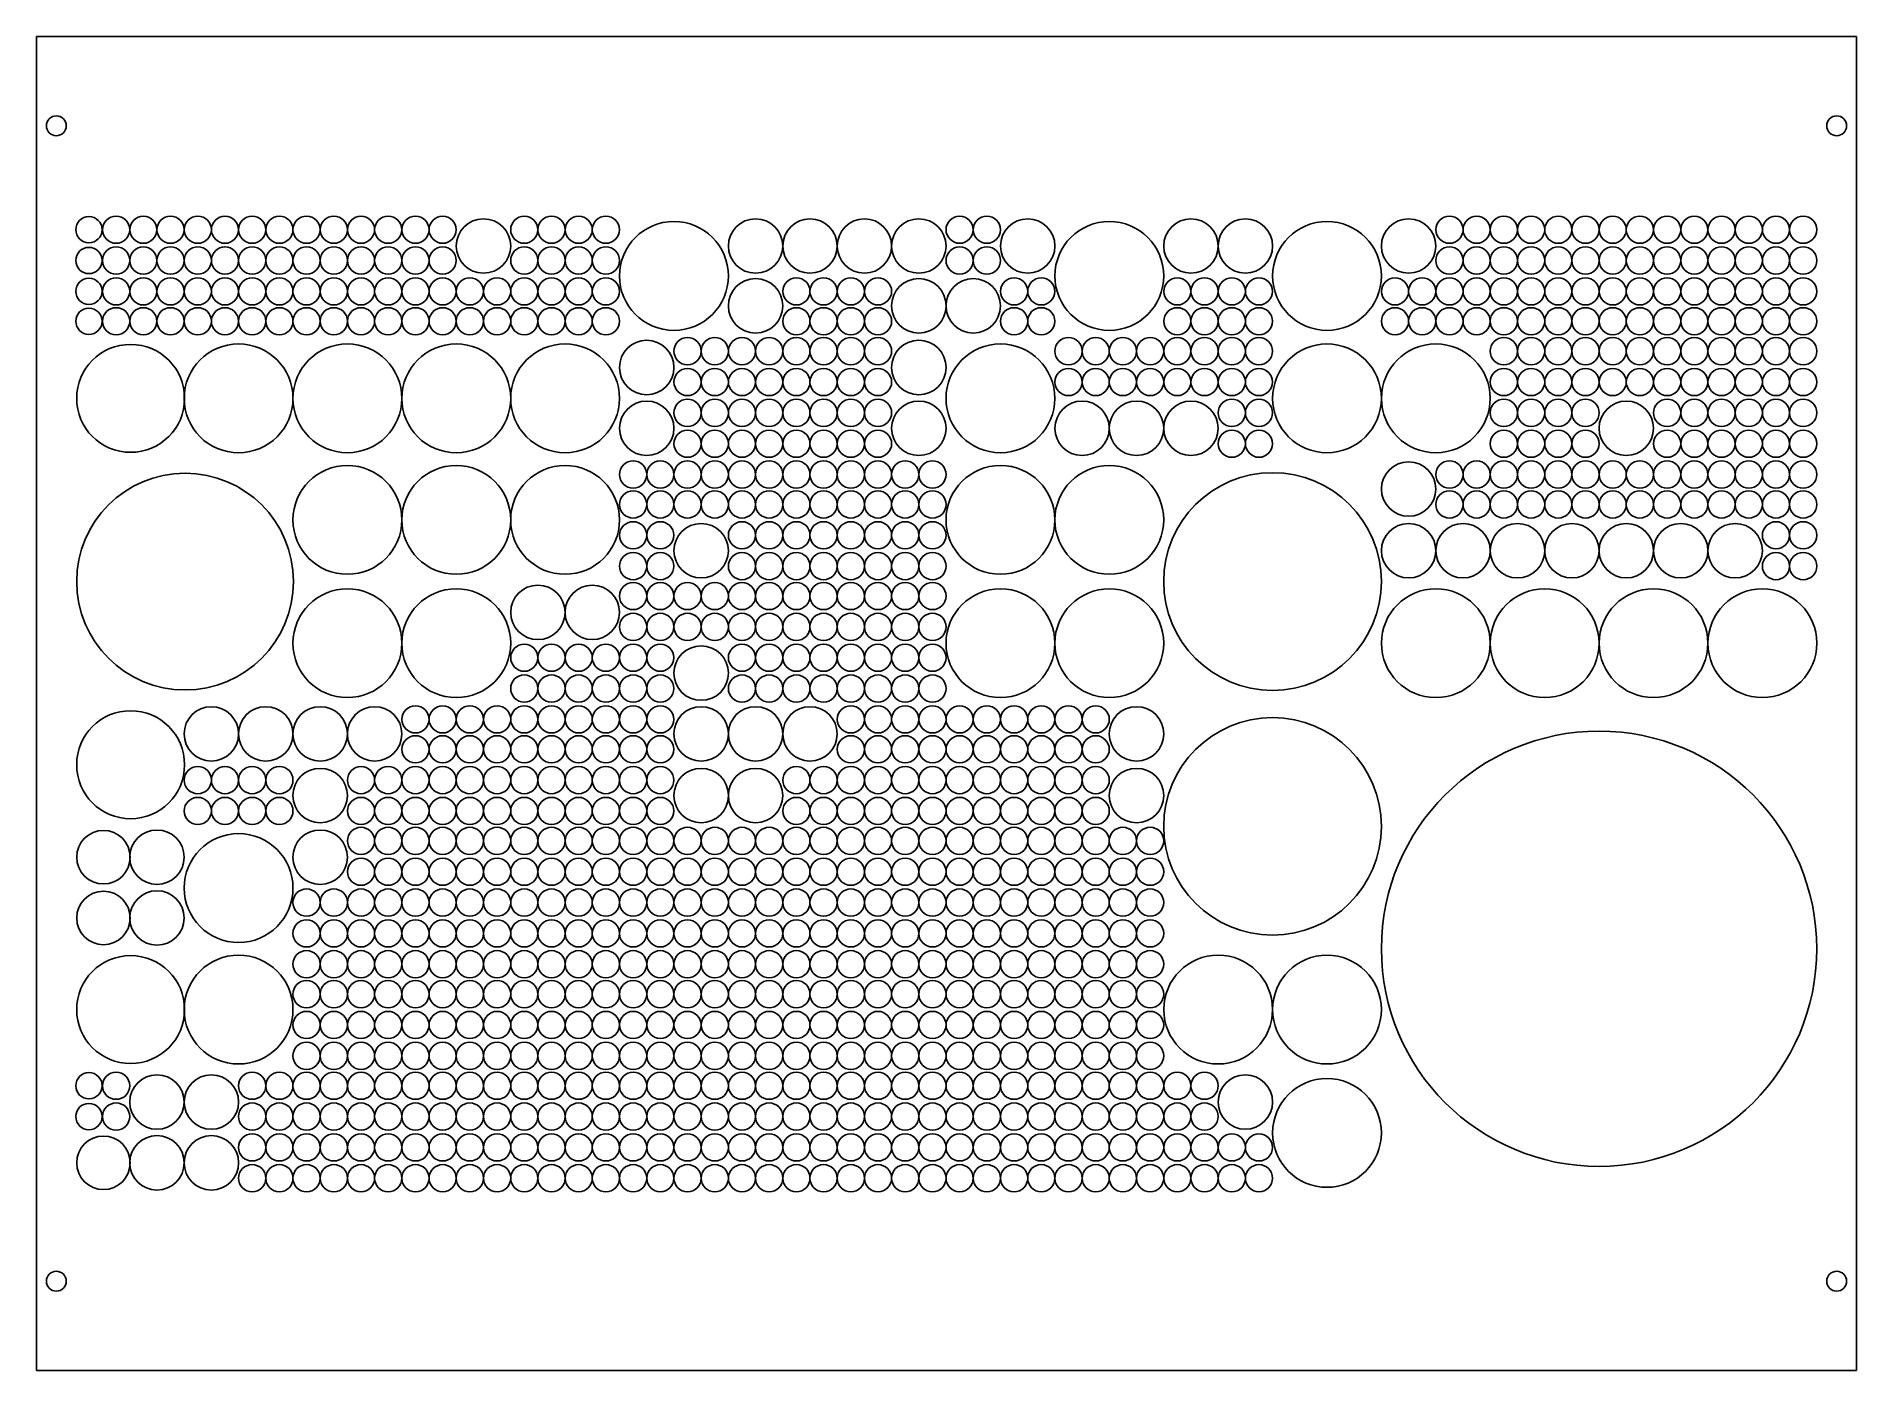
# Model space of a CAD drawing. Header units: metres. Extents: x 0 to 1143, y 0 to 838.
import ezdxf

# ---------------------------------------------------------------- set-up
doc = ezdxf.new("R2010")
doc.units = ezdxf.units.M

msp = doc.modelspace()

# ---------------------------------------------------------------- linework, layer by layer
for p, q in [((1143, 838), (0, 838)), ((0, 838), (0, 0)), ((1143, 0), (1143, 838)), ((0, 0), (1143, 0))]:
    msp.add_line(p, q)
for centre, radius in [((12.5, 781.856045), 6.25), ((1130.5, 781.856045), 6.25), ((32.973945, 716.59901), 8.258729), ((50.060969, 716.59901), 8.543512), ((67.147994, 716.59901), 8.543512), ((84.235018, 716.59901), 8.543512), ((101.322043, 716.59901), 8.543512), ((118.409067, 716.59901), 8.543512), ((135.496092, 716.59901), 8.543512), ((152.583116, 716.59901), 8.543512), ((169.670141, 716.59901), 8.543512), ((186.757165, 716.59901), 8.543512), ((203.84419, 716.59901), 8.543512), ((220.931214, 716.59901), 8.543512), ((238.018239, 716.59901), 8.543512), ((255.105263, 716.59901), 8.543512), ((280.7358, 706.346795), 17.087024), ((306.366337, 716.59901), 8.543512), ((323.453361, 716.59901), 8.543512), ((340.540386, 716.59901), 8.543512), ((357.62741, 716.59901), 8.543512), ((400.344971, 687.551068), 34.174049), ((451.606045, 706.346795), 17.087024), ((485.780094, 706.346795), 17.087024), ((519.954143, 706.346795), 17.087024), ((554.128192, 706.346795), 17.087024), ((579.758729, 716.59901), 8.543512), ((596.845753, 716.59901), 8.543512), ((622.47629, 706.346795), 17.087024), ((673.737363, 687.551068), 34.174049), ((724.998437, 706.346795), 17.087024), ((759.172486, 706.346795), 17.087024), ((810.433559, 687.551068), 34.174049), ((861.694633, 706.346795), 17.087024), ((887.325169, 716.59901), 8.543512), ((904.412194, 716.59901), 8.543512), ((921.499218, 716.59901), 8.543512), ((938.586243, 716.59901), 8.543512), ((955.673267, 716.59901), 8.543512), ((972.760292, 716.59901), 8.543512), ((989.847316, 716.59901), 8.543512), ((1006.934341, 716.59901), 8.543512), ((1024.021365, 716.59901), 8.543512), ((1041.10839, 716.59901), 8.543512), ((1058.195414, 716.59901), 8.543512), ((1075.282439, 716.59901), 8.543512), ((1092.369463, 716.59901), 8.543512), ((1109.456488, 716.59901), 8.543512), ((32.973945, 697.233715), 8.258729), ((50.060969, 697.233715), 8.543512), ((67.147994, 697.233715), 8.543512), ((84.235018, 697.233715), 8.543512), ((101.322043, 697.233715), 8.543512), ((118.409067, 697.233715), 8.543512), ((135.496092, 697.233715), 8.543512), ((152.583116, 697.233715), 8.543512), ((169.670141, 697.233715), 8.543512), ((186.757165, 697.233715), 8.543512), ((203.84419, 697.233715), 8.543512), ((220.931214, 697.233715), 8.543512), ((238.018239, 697.233715), 8.543512), ((255.105263, 697.233715), 8.543512), ((306.366337, 697.233715), 8.543512), ((323.453361, 697.233715), 8.543512), ((340.540386, 697.233715), 8.543512), ((357.62741, 697.233715), 8.543512), ((579.758729, 697.233715), 8.543512), ((596.845753, 697.233715), 8.543512), ((887.325169, 697.233715), 8.543512), ((904.412194, 697.233715), 8.543512), ((921.499218, 697.233715), 8.543512), ((938.586243, 697.233715), 8.543512), ((955.673267, 697.233715), 8.543512), ((972.760292, 697.233715), 8.543512), ((989.847316, 697.233715), 8.543512), ((1006.934341, 697.233715), 8.543512), ((1024.021365, 697.233715), 8.543512), ((1041.10839, 697.233715), 8.543512), ((1058.195414, 697.233715), 8.543512), ((1075.282439, 697.233715), 8.543512), ((1092.369463, 697.233715), 8.543512), ((1109.456488, 697.233715), 8.543512), ((32.973945, 677.868421), 8.258729), ((50.060969, 677.868421), 8.543512), ((67.147994, 677.868421), 8.543512), ((84.235018, 677.868421), 8.543512), ((101.322043, 677.868421), 8.543512), ((118.409067, 677.868421), 8.543512), ((135.496092, 677.868421), 8.543512), ((152.583116, 677.868421), 8.543512), ((169.670141, 677.868421), 8.543512), ((186.757165, 677.868421), 8.543512), ((203.84419, 677.868421), 8.543512), ((220.931214, 677.868421), 8.543512), ((238.018239, 677.868421), 8.543512), ((255.105263, 677.868421), 8.543512), ((272.192288, 677.868421), 8.543512), ((289.279312, 677.868421), 8.543512), ((306.366337, 677.868421), 8.543512), ((323.453361, 677.868421), 8.543512), ((340.540386, 677.868421), 8.543512), ((357.62741, 677.868421), 8.543512), ((451.606045, 668.755341), 17.087024), ((477.236582, 677.868421), 8.543512), ((494.323606, 677.868421), 8.543512), ((511.410631, 677.868421), 8.543512), ((528.497655, 677.868421), 8.543512), ((554.128192, 668.755341), 17.087024), ((588.302241, 668.755341), 17.087024), ((613.932777, 677.868421), 8.543512), ((631.019802, 677.868421), 8.543512), ((716.454924, 677.868421), 8.543512), ((733.541949, 677.868421), 8.543512), ((750.628973, 677.868421), 8.543512), ((767.715998, 677.868421), 8.543512), ((853.15112, 677.868421), 8.543512), ((870.238145, 677.868421), 8.543512), ((887.325169, 677.868421), 8.543512), ((904.412194, 677.868421), 8.543512), ((921.499218, 677.868421), 8.543512), ((938.586243, 677.868421), 8.543512), ((955.673267, 677.868421), 8.543512), ((972.760292, 677.868421), 8.543512), ((989.847316, 677.868421), 8.543512), ((1006.934341, 677.868421), 8.543512), ((1024.021365, 677.868421), 8.543512), ((1041.10839, 677.868421), 8.543512), ((1058.195414, 677.868421), 8.543512), ((1075.282439, 677.868421), 8.543512), ((1092.369463, 677.868421), 8.543512), ((1109.456488, 677.868421), 8.543512), ((32.973945, 659.072694), 8.258729), ((50.060969, 659.072694), 8.543512), ((67.147994, 659.072694), 8.543512), ((84.235018, 659.072694), 8.543512), ((101.322043, 659.072694), 8.543512), ((118.409067, 659.072694), 8.543512), ((135.496092, 659.072694), 8.543512), ((152.583116, 659.072694), 8.543512), ((169.670141, 659.072694), 8.543512), ((186.757165, 659.072694), 8.543512), ((203.84419, 659.072694), 8.543512), ((220.931214, 659.072694), 8.543512), ((238.018239, 659.072694), 8.543512), ((255.105263, 659.072694), 8.543512), ((272.192288, 659.072694), 8.543512), ((289.279312, 659.072694), 8.543512), ((306.366337, 659.072694), 8.543512), ((323.453361, 659.072694), 8.543512), ((340.540386, 659.072694), 8.543512), ((357.62741, 659.072694), 8.543512), ((477.236582, 659.072694), 8.543512), ((494.323606, 659.072694), 8.543512), ((511.410631, 659.072694), 8.543512), ((528.497655, 659.072694), 8.543512), ((613.932777, 659.072694), 8.543512), ((631.019802, 659.072694), 8.543512), ((716.454924, 659.072694), 8.543512), ((733.541949, 659.072694), 8.543512), ((750.628973, 659.072694), 8.543512), ((767.715998, 659.072694), 8.543512), ((853.15112, 659.072694), 8.543512), ((870.238145, 659.072694), 8.543512), ((887.325169, 659.072694), 8.543512), ((904.412194, 659.072694), 8.543512), ((921.499218, 659.072694), 8.543512), ((938.586243, 659.072694), 8.543512), ((955.673267, 659.072694), 8.543512), ((972.760292, 659.072694), 8.543512), ((989.847316, 659.072694), 8.543512), ((1006.934341, 659.072694), 8.543512), ((1024.021365, 659.072694), 8.543512), ((1041.10839, 659.072694), 8.543512), ((1058.195414, 659.072694), 8.543512), ((1075.282439, 659.072694), 8.543512), ((1092.369463, 659.072694), 8.543512), ((1109.456488, 659.072694), 8.543512), ((59.174049, 610.659458), 33.889265), ((126.952579, 610.659458), 34.174049), ((195.300677, 610.659458), 34.174049), ((263.648775, 610.659458), 34.174049), ((331.996873, 610.659458), 34.174049), ((383.257947, 630.024752), 17.087024), ((408.888484, 640.276967), 8.543512), ((425.975508, 640.276967), 8.543512), ((443.062533, 640.276967), 8.543512), ((460.149557, 640.276967), 8.543512), ((477.236582, 640.276967), 8.543512), ((494.323606, 640.276967), 8.543512), ((511.410631, 640.276967), 8.543512), ((528.497655, 640.276967), 8.543512), ((554.128192, 630.024752), 17.087024), ((605.389265, 610.659458), 34.174049), ((648.106826, 640.276967), 8.543512), ((665.193851, 640.276967), 8.543512), ((682.280875, 640.276967), 8.543512), ((699.3679, 640.276967), 8.543512), ((716.454924, 640.276967), 8.543512), ((733.541949, 640.276967), 8.543512), ((750.628973, 640.276967), 8.543512), ((767.715998, 640.276967), 8.543512), ((810.433559, 610.659458), 34.174049), ((878.781657, 610.659458), 34.174049), ((921.499218, 640.276967), 8.543512), ((938.586243, 640.276967), 8.543512), ((955.673267, 640.276967), 8.543512), ((972.760292, 640.276967), 8.543512), ((989.847316, 640.276967), 8.543512), ((1006.934341, 640.276967), 8.543512), ((1024.021365, 640.276967), 8.543512), ((1041.10839, 640.276967), 8.543512), ((1058.195414, 640.276967), 8.543512), ((1075.282439, 640.276967), 8.543512), ((1092.369463, 640.276967), 8.543512), ((1109.456488, 640.276967), 8.543512), ((408.888484, 620.911673), 8.543512), ((425.975508, 620.911673), 8.543512), ((443.062533, 620.911673), 8.543512), ((460.149557, 620.911673), 8.543512), ((477.236582, 620.911673), 8.543512), ((494.323606, 620.911673), 8.543512), ((511.410631, 620.911673), 8.543512), ((528.497655, 620.911673), 8.543512), ((648.106826, 620.911673), 8.543512), ((665.193851, 620.911673), 8.543512), ((682.280875, 620.911673), 8.543512), ((699.3679, 620.911673), 8.543512), ((716.454924, 620.911673), 8.543512), ((733.541949, 620.911673), 8.543512), ((750.628973, 620.911673), 8.543512), ((767.715998, 620.911673), 8.543512), ((921.499218, 620.911673), 8.543512), ((938.586243, 620.911673), 8.543512), ((955.673267, 620.911673), 8.543512), ((972.760292, 620.911673), 8.543512), ((989.847316, 620.911673), 8.543512), ((1006.934341, 620.911673), 8.543512), ((1024.021365, 620.911673), 8.543512), ((1041.10839, 620.911673), 8.543512), ((1058.195414, 620.911673), 8.543512), ((1075.282439, 620.911673), 8.543512), ((1092.369463, 620.911673), 8.543512), ((1109.456488, 620.911673), 8.543512), ((383.257947, 591.863731), 17.087024), ((408.888484, 601.546378), 8.543512), ((425.975508, 601.546378), 8.543512), ((443.062533, 601.546378), 8.543512), ((460.149557, 601.546378), 8.543512), ((477.236582, 601.546378), 8.543512), ((494.323606, 601.546378), 8.543512), ((511.410631, 601.546378), 8.543512), ((528.497655, 601.546378), 8.543512), ((554.128192, 591.863731), 17.087024), ((656.650339, 591.863731), 17.087024), ((690.824388, 591.863731), 17.087024), ((724.998437, 591.863731), 17.087024), ((750.628973, 601.546378), 8.543512), ((767.715998, 601.546378), 8.543512), ((921.499218, 601.546378), 8.543512), ((938.586243, 601.546378), 8.543512), ((955.673267, 601.546378), 8.543512), ((972.760292, 601.546378), 8.543512), ((998.390829, 591.863731), 17.087024), ((1024.021365, 601.546378), 8.543512), ((1041.10839, 601.546378), 8.543512), ((1058.195414, 601.546378), 8.543512), ((1075.282439, 601.546378), 8.543512), ((1092.369463, 601.546378), 8.543512), ((1109.456488, 601.546378), 8.543512), ((408.888484, 582.181084), 8.543512), ((425.975508, 582.181084), 8.543512), ((443.062533, 582.181084), 8.543512), ((460.149557, 582.181084), 8.543512), ((477.236582, 582.181084), 8.543512), ((494.323606, 582.181084), 8.543512), ((511.410631, 582.181084), 8.543512), ((528.497655, 582.181084), 8.543512), ((750.628973, 582.181084), 8.543512), ((767.715998, 582.181084), 8.543512), ((921.499218, 582.181084), 8.543512), ((938.586243, 582.181084), 8.543512), ((955.673267, 582.181084), 8.543512), ((972.760292, 582.181084), 8.543512), ((1024.021365, 582.181084), 8.543512), ((1041.10839, 582.181084), 8.543512), ((1058.195414, 582.181084), 8.543512), ((1075.282439, 582.181084), 8.543512), ((1092.369463, 582.181084), 8.543512), ((1109.456488, 582.181084), 8.543512), ((93.348098, 495.606826), 68.063314), ((195.300677, 534.337415), 34.174049), ((263.648775, 534.337415), 34.174049), ((331.996873, 534.337415), 34.174049), ((374.714435, 562.815789), 8.543512), ((391.801459, 562.815789), 8.543512), ((408.888484, 562.815789), 8.543512), ((425.975508, 562.815789), 8.543512), ((443.062533, 562.815789), 8.543512), ((460.149557, 562.815789), 8.543512), ((477.236582, 562.815789), 8.543512), ((494.323606, 562.815789), 8.543512), ((511.410631, 562.815789), 8.543512), ((528.497655, 562.815789), 8.543512), ((545.58468, 562.815789), 8.543512), ((562.671704, 562.815789), 8.543512), ((605.389265, 534.337415), 34.174049), ((673.737363, 534.337415), 34.174049), ((776.25951, 495.606826), 68.348098), ((861.694633, 553.70271), 17.087024), ((887.325169, 562.815789), 8.543512), ((904.412194, 562.815789), 8.543512), ((921.499218, 562.815789), 8.543512), ((938.586243, 562.815789), 8.543512), ((955.673267, 562.815789), 8.543512), ((972.760292, 562.815789), 8.543512), ((989.847316, 562.815789), 8.543512), ((1006.934341, 562.815789), 8.543512), ((1024.021365, 562.815789), 8.543512), ((1041.10839, 562.815789), 8.543512), ((1058.195414, 562.815789), 8.543512), ((1075.282439, 562.815789), 8.543512), ((1092.369463, 562.815789), 8.543512), ((1109.456488, 562.815789), 8.543512), ((374.714435, 544.020063), 8.543512), ((391.801459, 544.020063), 8.543512), ((408.888484, 544.020063), 8.543512), ((425.975508, 544.020063), 8.543512), ((443.062533, 544.020063), 8.543512), ((460.149557, 544.020063), 8.543512), ((477.236582, 544.020063), 8.543512), ((494.323606, 544.020063), 8.543512), ((511.410631, 544.020063), 8.543512), ((528.497655, 544.020063), 8.543512), ((545.58468, 544.020063), 8.543512), ((562.671704, 544.020063), 8.543512), ((887.325169, 544.020063), 8.543512), ((904.412194, 544.020063), 8.543512), ((921.499218, 544.020063), 8.543512), ((938.586243, 544.020063), 8.543512), ((955.673267, 544.020063), 8.543512), ((972.760292, 544.020063), 8.543512), ((989.847316, 544.020063), 8.543512), ((1006.934341, 544.020063), 8.543512), ((1024.021365, 544.020063), 8.543512), ((1041.10839, 544.020063), 8.543512), ((1058.195414, 544.020063), 8.543512), ((1075.282439, 544.020063), 8.543512), ((1092.369463, 544.020063), 8.543512), ((1109.456488, 544.020063), 8.543512), ((374.714435, 524.654768), 8.543512), ((391.801459, 524.654768), 8.543512), ((417.431996, 514.972121), 17.087024), ((443.062533, 524.654768), 8.543512), ((460.149557, 524.654768), 8.543512), ((477.236582, 524.654768), 8.543512), ((494.323606, 524.654768), 8.543512), ((511.410631, 524.654768), 8.543512), ((528.497655, 524.654768), 8.543512), ((545.58468, 524.654768), 8.543512), ((562.671704, 524.654768), 8.543512), ((861.694633, 514.972121), 17.087024), ((895.868682, 514.972121), 17.087024), ((930.042731, 514.972121), 17.087024), ((964.21678, 514.972121), 17.087024), ((998.390829, 514.972121), 17.087024), ((1032.564878, 514.972121), 17.087024), ((1066.738927, 514.972121), 17.087024), ((1092.369463, 524.654768), 8.543512), ((1109.456488, 524.654768), 8.543512), ((374.714435, 505.289474), 8.543512), ((391.801459, 505.289474), 8.543512), ((443.062533, 505.289474), 8.543512), ((460.149557, 505.289474), 8.543512), ((477.236582, 505.289474), 8.543512), ((494.323606, 505.289474), 8.543512), ((511.410631, 505.289474), 8.543512), ((528.497655, 505.289474), 8.543512), ((545.58468, 505.289474), 8.543512), ((562.671704, 505.289474), 8.543512), ((1092.369463, 505.289474), 8.543512), ((1109.456488, 505.289474), 8.543512), ((314.909849, 476.241532), 17.087024), ((349.083898, 476.241532), 17.087024), ((374.714435, 486.493747), 8.543512), ((391.801459, 486.493747), 8.543512), ((408.888484, 486.493747), 8.543512), ((425.975508, 486.493747), 8.543512), ((443.062533, 486.493747), 8.543512), ((460.149557, 486.493747), 8.543512), ((477.236582, 486.493747), 8.543512), ((494.323606, 486.493747), 8.543512), ((511.410631, 486.493747), 8.543512), ((528.497655, 486.493747), 8.543512), ((545.58468, 486.493747), 8.543512), ((562.671704, 486.493747), 8.543512), ((195.300677, 456.876238), 34.174049), ((263.648775, 456.876238), 34.174049), ((605.389265, 456.876238), 34.174049), ((673.737363, 456.876238), 34.174049), ((878.781657, 456.876238), 34.174049), ((947.129755, 456.876238), 34.174049), ((1015.477853, 456.876238), 34.174049), ((1083.825951, 456.876238), 34.174049), ((374.714435, 467.128452), 8.543512), ((391.801459, 467.128452), 8.543512), ((408.888484, 467.128452), 8.543512), ((425.975508, 467.128452), 8.543512), ((443.062533, 467.128452), 8.543512), ((460.149557, 467.128452), 8.543512), ((477.236582, 467.128452), 8.543512), ((494.323606, 467.128452), 8.543512), ((511.410631, 467.128452), 8.543512), ((528.497655, 467.128452), 8.543512), ((545.58468, 467.128452), 8.543512), ((562.671704, 467.128452), 8.543512), ((306.366337, 447.763158), 8.543512), ((323.453361, 447.763158), 8.543512), ((340.540386, 447.763158), 8.543512), ((357.62741, 447.763158), 8.543512), ((374.714435, 447.763158), 8.543512), ((391.801459, 447.763158), 8.543512), ((417.431996, 438.080511), 17.087024), ((443.062533, 447.763158), 8.543512), ((460.149557, 447.763158), 8.543512), ((477.236582, 447.763158), 8.543512), ((494.323606, 447.763158), 8.543512), ((511.410631, 447.763158), 8.543512), ((528.497655, 447.763158), 8.543512), ((545.58468, 447.763158), 8.543512), ((562.671704, 447.763158), 8.543512), ((306.366337, 428.397863), 8.543512), ((323.453361, 428.397863), 8.543512), ((340.540386, 428.397863), 8.543512), ((357.62741, 428.397863), 8.543512), ((374.714435, 428.397863), 8.543512), ((391.801459, 428.397863), 8.543512), ((443.062533, 428.397863), 8.543512), ((460.149557, 428.397863), 8.543512), ((477.236582, 428.397863), 8.543512), ((494.323606, 428.397863), 8.543512), ((511.410631, 428.397863), 8.543512), ((528.497655, 428.397863), 8.543512), ((545.58468, 428.397863), 8.543512), ((562.671704, 428.397863), 8.543512), ((59.174049, 380.554195), 33.889265), ((109.865555, 399.919489), 17.087024), ((144.039604, 399.919489), 17.087024), ((178.213653, 399.919489), 17.087024), ((212.387702, 399.919489), 17.087024), ((238.018239, 409.032569), 8.543512), ((255.105263, 409.032569), 8.543512), ((272.192288, 409.032569), 8.543512), ((289.279312, 409.032569), 8.543512), ((306.366337, 409.032569), 8.543512), ((323.453361, 409.032569), 8.543512), ((340.540386, 409.032569), 8.543512), ((357.62741, 409.032569), 8.543512), ((374.714435, 409.032569), 8.543512), ((391.801459, 409.032569), 8.543512), ((417.431996, 399.919489), 17.087024), ((451.606045, 399.919489), 17.087024), ((485.780094, 399.919489), 17.087024), ((511.410631, 409.032569), 8.543512), ((528.497655, 409.032569), 8.543512), ((545.58468, 409.032569), 8.543512), ((562.671704, 409.032569), 8.543512), ((579.758729, 409.032569), 8.543512), ((596.845753, 409.032569), 8.543512), ((613.932777, 409.032569), 8.543512), ((631.019802, 409.032569), 8.543512), ((648.106826, 409.032569), 8.543512), ((665.193851, 409.032569), 8.543512), ((690.824388, 399.919489), 17.087024), ((776.25951, 341.823606), 68.348098), ((981.303804, 264.931996), 136.696196), ((238.018239, 390.236842), 8.543512), ((255.105263, 390.236842), 8.543512), ((272.192288, 390.236842), 8.543512), ((289.279312, 390.236842), 8.543512), ((306.366337, 390.236842), 8.543512), ((323.453361, 390.236842), 8.543512), ((340.540386, 390.236842), 8.543512), ((357.62741, 390.236842), 8.543512), ((374.714435, 390.236842), 8.543512), ((391.801459, 390.236842), 8.543512), ((511.410631, 390.236842), 8.543512), ((528.497655, 390.236842), 8.543512), ((545.58468, 390.236842), 8.543512), ((562.671704, 390.236842), 8.543512), ((579.758729, 390.236842), 8.543512), ((596.845753, 390.236842), 8.543512), ((613.932777, 390.236842), 8.543512), ((631.019802, 390.236842), 8.543512), ((648.106826, 390.236842), 8.543512), ((665.193851, 390.236842), 8.543512), ((101.322043, 370.871548), 8.543512), ((118.409067, 370.871548), 8.543512), ((135.496092, 370.871548), 8.543512), ((152.583116, 370.871548), 8.543512), ((178.213653, 361.1889), 17.087024), ((203.84419, 370.871548), 8.543512), ((220.931214, 370.871548), 8.543512), ((238.018239, 370.871548), 8.543512), ((255.105263, 370.871548), 8.543512), ((272.192288, 370.871548), 8.543512), ((289.279312, 370.871548), 8.543512), ((306.366337, 370.871548), 8.543512), ((323.453361, 370.871548), 8.543512), ((340.540386, 370.871548), 8.543512), ((357.62741, 370.871548), 8.543512), ((374.714435, 370.871548), 8.543512), ((391.801459, 370.871548), 8.543512), ((417.431996, 361.1889), 17.087024), ((451.606045, 361.1889), 17.087024), ((477.236582, 370.871548), 8.543512), ((494.323606, 370.871548), 8.543512), ((511.410631, 370.871548), 8.543512), ((528.497655, 370.871548), 8.543512), ((545.58468, 370.871548), 8.543512), ((562.671704, 370.871548), 8.543512), ((579.758729, 370.871548), 8.543512), ((596.845753, 370.871548), 8.543512), ((613.932777, 370.871548), 8.543512), ((631.019802, 370.871548), 8.543512), ((648.106826, 370.871548), 8.543512), ((665.193851, 370.871548), 8.543512), ((690.824388, 361.1889), 17.087024), ((101.322043, 351.506253), 8.543512), ((118.409067, 351.506253), 8.543512), ((135.496092, 351.506253), 8.543512), ((152.583116, 351.506253), 8.543512), ((203.84419, 351.506253), 8.543512), ((220.931214, 351.506253), 8.543512), ((238.018239, 351.506253), 8.543512), ((255.105263, 351.506253), 8.543512), ((272.192288, 351.506253), 8.543512), ((289.279312, 351.506253), 8.543512), ((306.366337, 351.506253), 8.543512), ((323.453361, 351.506253), 8.543512), ((340.540386, 351.506253), 8.543512), ((357.62741, 351.506253), 8.543512), ((374.714435, 351.506253), 8.543512), ((391.801459, 351.506253), 8.543512), ((477.236582, 351.506253), 8.543512), ((494.323606, 351.506253), 8.543512), ((511.410631, 351.506253), 8.543512), ((528.497655, 351.506253), 8.543512), ((545.58468, 351.506253), 8.543512), ((562.671704, 351.506253), 8.543512), ((579.758729, 351.506253), 8.543512), ((596.845753, 351.506253), 8.543512), ((613.932777, 351.506253), 8.543512), ((631.019802, 351.506253), 8.543512), ((648.106826, 351.506253), 8.543512), ((665.193851, 351.506253), 8.543512), ((42.087024, 322.458312), 16.802241), ((75.691506, 322.458312), 17.087024), ((126.952579, 303.093017), 34.174049), ((178.213653, 322.458312), 17.087024), ((203.84419, 332.710526), 8.543512), ((220.931214, 332.710526), 8.543512), ((238.018239, 332.710526), 8.543512), ((255.105263, 332.710526), 8.543512), ((272.192288, 332.710526), 8.543512), ((289.279312, 332.710526), 8.543512), ((306.366337, 332.710526), 8.543512), ((323.453361, 332.710526), 8.543512), ((340.540386, 332.710526), 8.543512), ((357.62741, 332.710526), 8.543512), ((374.714435, 332.710526), 8.543512), ((391.801459, 332.710526), 8.543512), ((408.888484, 332.710526), 8.543512), ((425.975508, 332.710526), 8.543512), ((443.062533, 332.710526), 8.543512), ((460.149557, 332.710526), 8.543512), ((477.236582, 332.710526), 8.543512), ((494.323606, 332.710526), 8.543512), ((511.410631, 332.710526), 8.543512), ((528.497655, 332.710526), 8.543512), ((545.58468, 332.710526), 8.543512), ((562.671704, 332.710526), 8.543512), ((579.758729, 332.710526), 8.543512), ((596.845753, 332.710526), 8.543512), ((613.932777, 332.710526), 8.543512), ((631.019802, 332.710526), 8.543512), ((648.106826, 332.710526), 8.543512), ((665.193851, 332.710526), 8.543512), ((682.280875, 332.710526), 8.543512), ((699.3679, 332.710526), 8.543512), ((203.84419, 313.345232), 8.543512), ((220.931214, 313.345232), 8.543512), ((238.018239, 313.345232), 8.543512), ((255.105263, 313.345232), 8.543512), ((272.192288, 313.345232), 8.543512), ((289.279312, 313.345232), 8.543512), ((306.366337, 313.345232), 8.543512), ((323.453361, 313.345232), 8.543512), ((340.540386, 313.345232), 8.543512), ((357.62741, 313.345232), 8.543512), ((374.714435, 313.345232), 8.543512), ((391.801459, 313.345232), 8.543512), ((408.888484, 313.345232), 8.543512), ((425.975508, 313.345232), 8.543512), ((443.062533, 313.345232), 8.543512), ((460.149557, 313.345232), 8.543512), ((477.236582, 313.345232), 8.543512), ((494.323606, 313.345232), 8.543512), ((511.410631, 313.345232), 8.543512), ((528.497655, 313.345232), 8.543512), ((545.58468, 313.345232), 8.543512), ((562.671704, 313.345232), 8.543512), ((579.758729, 313.345232), 8.543512), ((596.845753, 313.345232), 8.543512), ((613.932777, 313.345232), 8.543512), ((631.019802, 313.345232), 8.543512), ((648.106826, 313.345232), 8.543512), ((665.193851, 313.345232), 8.543512), ((682.280875, 313.345232), 8.543512), ((699.3679, 313.345232), 8.543512), ((42.087024, 284.29729), 16.802241), ((75.691506, 284.29729), 17.087024), ((169.670141, 293.979937), 8.543512), ((186.757165, 293.979937), 8.543512), ((203.84419, 293.979937), 8.543512), ((220.931214, 293.979937), 8.543512), ((238.018239, 293.979937), 8.543512), ((255.105263, 293.979937), 8.543512), ((272.192288, 293.979937), 8.543512), ((289.279312, 293.979937), 8.543512), ((306.366337, 293.979937), 8.543512), ((323.453361, 293.979937), 8.543512), ((340.540386, 293.979937), 8.543512), ((357.62741, 293.979937), 8.543512), ((374.714435, 293.979937), 8.543512), ((391.801459, 293.979937), 8.543512), ((408.888484, 293.979937), 8.543512), ((425.975508, 293.979937), 8.543512), ((443.062533, 293.979937), 8.543512), ((460.149557, 293.979937), 8.543512), ((477.236582, 293.979937), 8.543512), ((494.323606, 293.979937), 8.543512), ((511.410631, 293.979937), 8.543512), ((528.497655, 293.979937), 8.543512), ((545.58468, 293.979937), 8.543512), ((562.671704, 293.979937), 8.543512), ((579.758729, 293.979937), 8.543512), ((596.845753, 293.979937), 8.543512), ((613.932777, 293.979937), 8.543512), ((631.019802, 293.979937), 8.543512), ((648.106826, 293.979937), 8.543512), ((665.193851, 293.979937), 8.543512), ((682.280875, 293.979937), 8.543512), ((699.3679, 293.979937), 8.543512), ((169.670141, 274.614643), 8.543512), ((186.757165, 274.614643), 8.543512), ((203.84419, 274.614643), 8.543512), ((220.931214, 274.614643), 8.543512), ((238.018239, 274.614643), 8.543512), ((255.105263, 274.614643), 8.543512), ((272.192288, 274.614643), 8.543512), ((289.279312, 274.614643), 8.543512), ((306.366337, 274.614643), 8.543512), ((323.453361, 274.614643), 8.543512), ((340.540386, 274.614643), 8.543512), ((357.62741, 274.614643), 8.543512), ((374.714435, 274.614643), 8.543512), ((391.801459, 274.614643), 8.543512), ((408.888484, 274.614643), 8.543512), ((425.975508, 274.614643), 8.543512), ((443.062533, 274.614643), 8.543512), ((460.149557, 274.614643), 8.543512), ((477.236582, 274.614643), 8.543512), ((494.323606, 274.614643), 8.543512), ((511.410631, 274.614643), 8.543512), ((528.497655, 274.614643), 8.543512), ((545.58468, 274.614643), 8.543512), ((562.671704, 274.614643), 8.543512), ((579.758729, 274.614643), 8.543512), ((596.845753, 274.614643), 8.543512), ((613.932777, 274.614643), 8.543512), ((631.019802, 274.614643), 8.543512), ((648.106826, 274.614643), 8.543512), ((665.193851, 274.614643), 8.543512), ((682.280875, 274.614643), 8.543512), ((699.3679, 274.614643), 8.543512), ((169.670141, 255.249349), 8.543512), ((186.757165, 255.249349), 8.543512), ((203.84419, 255.249349), 8.543512), ((220.931214, 255.249349), 8.543512), ((238.018239, 255.249349), 8.543512), ((255.105263, 255.249349), 8.543512), ((272.192288, 255.249349), 8.543512), ((289.279312, 255.249349), 8.543512), ((306.366337, 255.249349), 8.543512), ((323.453361, 255.249349), 8.543512), ((340.540386, 255.249349), 8.543512), ((357.62741, 255.249349), 8.543512), ((374.714435, 255.249349), 8.543512), ((391.801459, 255.249349), 8.543512), ((408.888484, 255.249349), 8.543512), ((425.975508, 255.249349), 8.543512), ((443.062533, 255.249349), 8.543512), ((460.149557, 255.249349), 8.543512), ((477.236582, 255.249349), 8.543512), ((494.323606, 255.249349), 8.543512), ((511.410631, 255.249349), 8.543512), ((528.497655, 255.249349), 8.543512), ((545.58468, 255.249349), 8.543512), ((562.671704, 255.249349), 8.543512), ((579.758729, 255.249349), 8.543512), ((596.845753, 255.249349), 8.543512), ((613.932777, 255.249349), 8.543512), ((631.019802, 255.249349), 8.543512), ((648.106826, 255.249349), 8.543512), ((665.193851, 255.249349), 8.543512), ((682.280875, 255.249349), 8.543512), ((699.3679, 255.249349), 8.543512), ((59.174049, 226.770974), 33.889265), ((126.952579, 226.770974), 34.174049), ((742.085461, 226.770974), 34.174049), ((810.433559, 226.770974), 34.174049), ((169.670141, 236.453622), 8.543512), ((186.757165, 236.453622), 8.543512), ((203.84419, 236.453622), 8.543512), ((220.931214, 236.453622), 8.543512), ((238.018239, 236.453622), 8.543512), ((255.105263, 236.453622), 8.543512), ((272.192288, 236.453622), 8.543512), ((289.279312, 236.453622), 8.543512), ((306.366337, 236.453622), 8.543512), ((323.453361, 236.453622), 8.543512), ((340.540386, 236.453622), 8.543512), ((357.62741, 236.453622), 8.543512), ((374.714435, 236.453622), 8.543512), ((391.801459, 236.453622), 8.543512), ((408.888484, 236.453622), 8.543512), ((425.975508, 236.453622), 8.543512), ((443.062533, 236.453622), 8.543512), ((460.149557, 236.453622), 8.543512), ((477.236582, 236.453622), 8.543512), ((494.323606, 236.453622), 8.543512), ((511.410631, 236.453622), 8.543512), ((528.497655, 236.453622), 8.543512), ((545.58468, 236.453622), 8.543512), ((562.671704, 236.453622), 8.543512), ((579.758729, 236.453622), 8.543512), ((596.845753, 236.453622), 8.543512), ((613.932777, 236.453622), 8.543512), ((631.019802, 236.453622), 8.543512), ((648.106826, 236.453622), 8.543512), ((665.193851, 236.453622), 8.543512), ((682.280875, 236.453622), 8.543512), ((699.3679, 236.453622), 8.543512), ((169.670141, 217.088327), 8.543512), ((186.757165, 217.088327), 8.543512), ((203.84419, 217.088327), 8.543512), ((220.931214, 217.088327), 8.543512), ((238.018239, 217.088327), 8.543512), ((255.105263, 217.088327), 8.543512), ((272.192288, 217.088327), 8.543512), ((289.279312, 217.088327), 8.543512), ((306.366337, 217.088327), 8.543512), ((323.453361, 217.088327), 8.543512), ((340.540386, 217.088327), 8.543512), ((357.62741, 217.088327), 8.543512), ((374.714435, 217.088327), 8.543512), ((391.801459, 217.088327), 8.543512), ((408.888484, 217.088327), 8.543512), ((425.975508, 217.088327), 8.543512), ((443.062533, 217.088327), 8.543512), ((460.149557, 217.088327), 8.543512), ((477.236582, 217.088327), 8.543512), ((494.323606, 217.088327), 8.543512), ((511.410631, 217.088327), 8.543512), ((528.497655, 217.088327), 8.543512), ((545.58468, 217.088327), 8.543512), ((562.671704, 217.088327), 8.543512), ((579.758729, 217.088327), 8.543512), ((596.845753, 217.088327), 8.543512), ((613.932777, 217.088327), 8.543512), ((631.019802, 217.088327), 8.543512), ((648.106826, 217.088327), 8.543512), ((665.193851, 217.088327), 8.543512), ((682.280875, 217.088327), 8.543512), ((699.3679, 217.088327), 8.543512), ((169.670141, 197.723033), 8.543512), ((186.757165, 197.723033), 8.543512), ((203.84419, 197.723033), 8.543512), ((220.931214, 197.723033), 8.543512), ((238.018239, 197.723033), 8.543512), ((255.105263, 197.723033), 8.543512), ((272.192288, 197.723033), 8.543512), ((289.279312, 197.723033), 8.543512), ((306.366337, 197.723033), 8.543512), ((323.453361, 197.723033), 8.543512), ((340.540386, 197.723033), 8.543512), ((357.62741, 197.723033), 8.543512), ((374.714435, 197.723033), 8.543512), ((391.801459, 197.723033), 8.543512), ((408.888484, 197.723033), 8.543512), ((425.975508, 197.723033), 8.543512), ((443.062533, 197.723033), 8.543512), ((460.149557, 197.723033), 8.543512), ((477.236582, 197.723033), 8.543512), ((494.323606, 197.723033), 8.543512), ((511.410631, 197.723033), 8.543512), ((528.497655, 197.723033), 8.543512), ((545.58468, 197.723033), 8.543512), ((562.671704, 197.723033), 8.543512), ((579.758729, 197.723033), 8.543512), ((596.845753, 197.723033), 8.543512), ((613.932777, 197.723033), 8.543512), ((631.019802, 197.723033), 8.543512), ((648.106826, 197.723033), 8.543512), ((665.193851, 197.723033), 8.543512), ((682.280875, 197.723033), 8.543512), ((699.3679, 197.723033), 8.543512), ((32.973945, 178.927306), 8.258729), ((50.060969, 178.927306), 8.543512), ((75.691506, 168.675091), 17.087024), ((109.865555, 168.675091), 17.087024), ((135.496092, 178.927306), 8.543512), ((152.583116, 178.927306), 8.543512), ((169.670141, 178.927306), 8.543512), ((186.757165, 178.927306), 8.543512), ((203.84419, 178.927306), 8.543512), ((220.931214, 178.927306), 8.543512), ((238.018239, 178.927306), 8.543512), ((255.105263, 178.927306), 8.543512), ((272.192288, 178.927306), 8.543512), ((289.279312, 178.927306), 8.543512), ((306.366337, 178.927306), 8.543512), ((323.453361, 178.927306), 8.543512), ((340.540386, 178.927306), 8.543512), ((357.62741, 178.927306), 8.543512), ((374.714435, 178.927306), 8.543512), ((391.801459, 178.927306), 8.543512), ((408.888484, 178.927306), 8.543512), ((425.975508, 178.927306), 8.543512), ((443.062533, 178.927306), 8.543512), ((460.149557, 178.927306), 8.543512), ((477.236582, 178.927306), 8.543512), ((494.323606, 178.927306), 8.543512), ((511.410631, 178.927306), 8.543512), ((528.497655, 178.927306), 8.543512), ((545.58468, 178.927306), 8.543512), ((562.671704, 178.927306), 8.543512), ((579.758729, 178.927306), 8.543512), ((596.845753, 178.927306), 8.543512), ((613.932777, 178.927306), 8.543512), ((631.019802, 178.927306), 8.543512), ((648.106826, 178.927306), 8.543512), ((665.193851, 178.927306), 8.543512), ((682.280875, 178.927306), 8.543512), ((699.3679, 178.927306), 8.543512), ((716.454924, 178.927306), 8.543512), ((733.541949, 178.927306), 8.543512), ((759.172486, 168.675091), 17.087024), ((810.433559, 149.309797), 34.174049), ((32.973945, 159.562011), 8.258729), ((50.060969, 159.562011), 8.543512), ((135.496092, 159.562011), 8.543512), ((152.583116, 159.562011), 8.543512), ((169.670141, 159.562011), 8.543512), ((186.757165, 159.562011), 8.543512), ((203.84419, 159.562011), 8.543512), ((220.931214, 159.562011), 8.543512), ((238.018239, 159.562011), 8.543512), ((255.105263, 159.562011), 8.543512), ((272.192288, 159.562011), 8.543512), ((289.279312, 159.562011), 8.543512), ((306.366337, 159.562011), 8.543512), ((323.453361, 159.562011), 8.543512), ((340.540386, 159.562011), 8.543512), ((357.62741, 159.562011), 8.543512), ((374.714435, 159.562011), 8.543512), ((391.801459, 159.562011), 8.543512), ((408.888484, 159.562011), 8.543512), ((425.975508, 159.562011), 8.543512), ((443.062533, 159.562011), 8.543512), ((460.149557, 159.562011), 8.543512), ((477.236582, 159.562011), 8.543512), ((494.323606, 159.562011), 8.543512), ((511.410631, 159.562011), 8.543512), ((528.497655, 159.562011), 8.543512), ((545.58468, 159.562011), 8.543512), ((562.671704, 159.562011), 8.543512), ((579.758729, 159.562011), 8.543512), ((596.845753, 159.562011), 8.543512), ((613.932777, 159.562011), 8.543512), ((631.019802, 159.562011), 8.543512), ((648.106826, 159.562011), 8.543512), ((665.193851, 159.562011), 8.543512), ((682.280875, 159.562011), 8.543512), ((699.3679, 159.562011), 8.543512), ((716.454924, 159.562011), 8.543512), ((733.541949, 159.562011), 8.543512), ((135.496092, 140.196717), 8.543512), ((152.583116, 140.196717), 8.543512), ((169.670141, 140.196717), 8.543512), ((186.757165, 140.196717), 8.543512), ((203.84419, 140.196717), 8.543512), ((220.931214, 140.196717), 8.543512), ((238.018239, 140.196717), 8.543512), ((255.105263, 140.196717), 8.543512), ((272.192288, 140.196717), 8.543512), ((289.279312, 140.196717), 8.543512), ((306.366337, 140.196717), 8.543512), ((323.453361, 140.196717), 8.543512), ((340.540386, 140.196717), 8.543512), ((357.62741, 140.196717), 8.543512), ((374.714435, 140.196717), 8.543512), ((391.801459, 140.196717), 8.543512), ((408.888484, 140.196717), 8.543512), ((425.975508, 140.196717), 8.543512), ((443.062533, 140.196717), 8.543512), ((460.149557, 140.196717), 8.543512), ((477.236582, 140.196717), 8.543512), ((494.323606, 140.196717), 8.543512), ((511.410631, 140.196717), 8.543512), ((528.497655, 140.196717), 8.543512), ((545.58468, 140.196717), 8.543512), ((562.671704, 140.196717), 8.543512), ((579.758729, 140.196717), 8.543512), ((596.845753, 140.196717), 8.543512), ((613.932777, 140.196717), 8.543512), ((631.019802, 140.196717), 8.543512), ((648.106826, 140.196717), 8.543512), ((665.193851, 140.196717), 8.543512), ((682.280875, 140.196717), 8.543512), ((699.3679, 140.196717), 8.543512), ((716.454924, 140.196717), 8.543512), ((733.541949, 140.196717), 8.543512), ((750.628973, 140.196717), 8.543512), ((767.715998, 140.196717), 8.543512), ((42.087024, 130.51407), 16.802241), ((75.691506, 130.51407), 17.087024), ((109.865555, 130.51407), 17.087024), ((135.496092, 120.831423), 8.543512), ((152.583116, 120.831423), 8.543512), ((169.670141, 120.831423), 8.543512), ((186.757165, 120.831423), 8.543512), ((203.84419, 120.831423), 8.543512), ((220.931214, 120.831423), 8.543512), ((238.018239, 120.831423), 8.543512), ((255.105263, 120.831423), 8.543512), ((272.192288, 120.831423), 8.543512), ((289.279312, 120.831423), 8.543512), ((306.366337, 120.831423), 8.543512), ((323.453361, 120.831423), 8.543512), ((340.540386, 120.831423), 8.543512), ((357.62741, 120.831423), 8.543512), ((374.714435, 120.831423), 8.543512), ((391.801459, 120.831423), 8.543512), ((408.888484, 120.831423), 8.543512), ((425.975508, 120.831423), 8.543512), ((443.062533, 120.831423), 8.543512), ((460.149557, 120.831423), 8.543512), ((477.236582, 120.831423), 8.543512), ((494.323606, 120.831423), 8.543512), ((511.410631, 120.831423), 8.543512), ((528.497655, 120.831423), 8.543512), ((545.58468, 120.831423), 8.543512), ((562.671704, 120.831423), 8.543512), ((579.758729, 120.831423), 8.543512), ((596.845753, 120.831423), 8.543512), ((613.932777, 120.831423), 8.543512), ((631.019802, 120.831423), 8.543512), ((648.106826, 120.831423), 8.543512), ((665.193851, 120.831423), 8.543512), ((682.280875, 120.831423), 8.543512), ((699.3679, 120.831423), 8.543512), ((716.454924, 120.831423), 8.543512), ((733.541949, 120.831423), 8.543512), ((750.628973, 120.831423), 8.543512), ((767.715998, 120.831423), 8.543512), ((12.5, 56.143955), 6.25), ((1130.5, 56.143955), 6.25)]:
    msp.add_circle(centre, radius)

doc.saveas('drawing.dxf')
